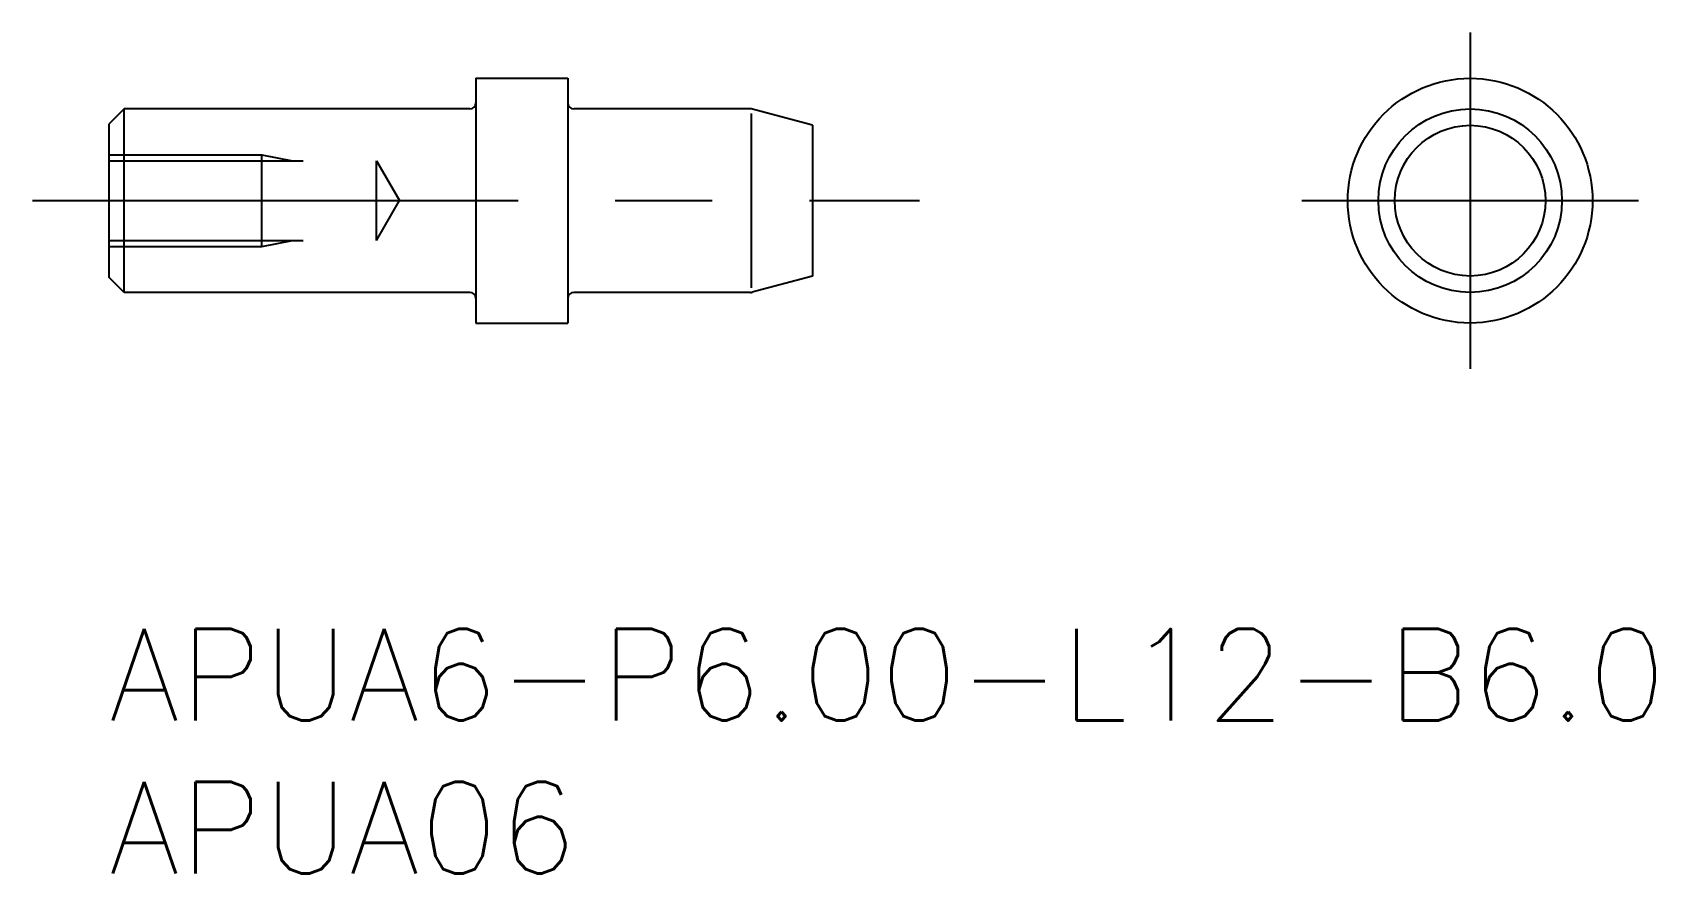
# Model space of a CAD drawing. Extents: x -2.5 to 50.5, y -8 to 19.5.
import ezdxf

# ---------------------------------------------------------------- set-up
doc = ezdxf.new("R2010")
doc.units = 0
doc.header["$LTSCALE"] = 0.5
doc.linetypes.add('CENTER', pattern=[50.8, 31.75, -6.35, 6.35, -6.35])
doc.linetypes.add('DASHED', pattern=[19.05, 12.7, -6.35])
for name, color, linetype in [('MSM_CENTER', 1, 'CENTER'), ('MSM_CONTINUOUS', 7, 'CONTINUOUS'), ('MSM_DASHED', 4, 'DASHED'), ('MSM_NARROW', 5, 'CONTINUOUS'), ('MSM_PART_NUMBER', 7, 'CONTINUOUS')]:
    doc.layers.add(name, color=color, linetype=linetype)
doc.styles.get("Standard").update_dxf_attribs({"font": 'txt.shx', "height": 2, "bigfont": 'bigfont.shx'})

# ---------------------------------------------------------------- blocks, each defined once
blk = doc.blocks.new('*U3')
at = {"layer": 'MSM_PART_NUMBER'}
blk.add_text('APUA6-P6.00-L12-B6.0', height=3, dxfattribs=at).set_placement((0, -3))
blk = doc.blocks.new('*U4')
at = {"layer": 'MSM_PART_NUMBER'}
blk.add_text('APUA06', height=3, dxfattribs=at).set_placement((0, -8))

msp = doc.modelspace()

# ---------------------------------------------------------------- linework, layer by layer
at = {"layer": 'MSM_CENTER'}
for p, q in [((44.5, 19.5), (44.5, 8.5)), ((-2.5, 14), (26.5, 14)), ((39, 14), (50, 14))]:
    msp.add_line(p, q, dxfattribs=at)
at = {"layer": 'MSM_CONTINUOUS'}
for p, q in [((12, 18), (15, 18)), ((12, 18), (12, 10)), ((15, 18), (15, 10)), ((0.5, 17), (0, 16.5)), ((11.8, 17), (0.5, 17)), ((0.5, 11), (0.5, 17)), ((21, 17), (15.2, 17)), ((23, 16.464), (21, 17)), ((0, 16.5), (0, 11.5)), ((23, 16.464), (23, 11.536)), ((0.5, 11), (0, 11.5)), ((23, 11.536), (21.025, 11.007)), ((11.8, 11), (0.5, 11)), ((20.974, 11), (15.2, 11)), ((12, 10), (15, 10))]:
    msp.add_line(p, q, dxfattribs=at)
for radius in [4, 3, 2.464]:
    msp.add_circle((44.5, 14), radius, dxfattribs=at)
for centre, start, end in [((11.8, 17.2), 270, 0), ((15.2, 17.2), 180, 270), ((11.8, 10.8), 0, 90), ((15.2, 10.8), 90, 180), ((20.974, 11.2), 270, 285)]:
    msp.add_arc(centre, 0.2, start, end, dxfattribs=at)
at = {"layer": 'MSM_DASHED'}
for p, q in [((0, 15.5), (5, 15.5)), ((5, 15.5), (6, 15.3)), ((5, 12.5), (5, 15.5)), ((0, 15.3), (8.749, 15.3)), ((8.749, 12.7), (8.749, 15.3)), ((8.749, 15.3), (9.5, 14)), ((8.749, 12.7), (9.5, 14)), ((0, 12.7), (8.749, 12.7)), ((0, 12.5), (5, 12.5)), ((5, 12.5), (6, 12.7))]:
    msp.add_line(p, q, dxfattribs=at)
at = {"layer": 'MSM_NARROW'}
msp.add_line((21, 16.85), (21, 11.15), dxfattribs=at)

# ---------------------------------------------------------------- block references
at = {"layer": 'MSM_CONTINUOUS'}
for name in ['*U3', '*U4']:
    msp.add_blockref(name, (0, 0), dxfattribs=at)

doc.saveas('drawing.dxf')
